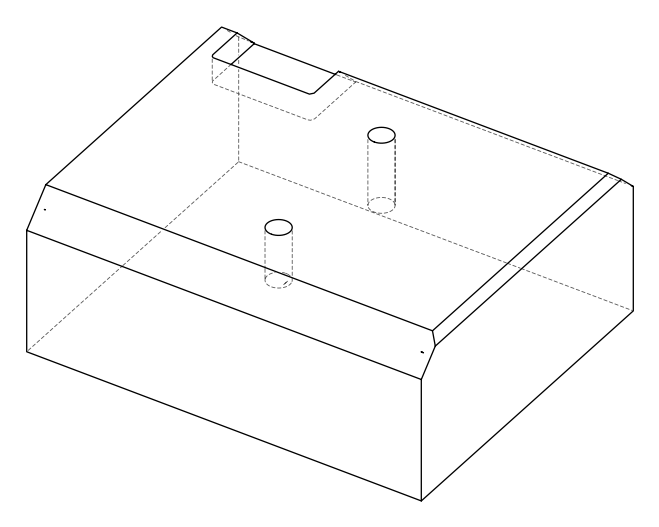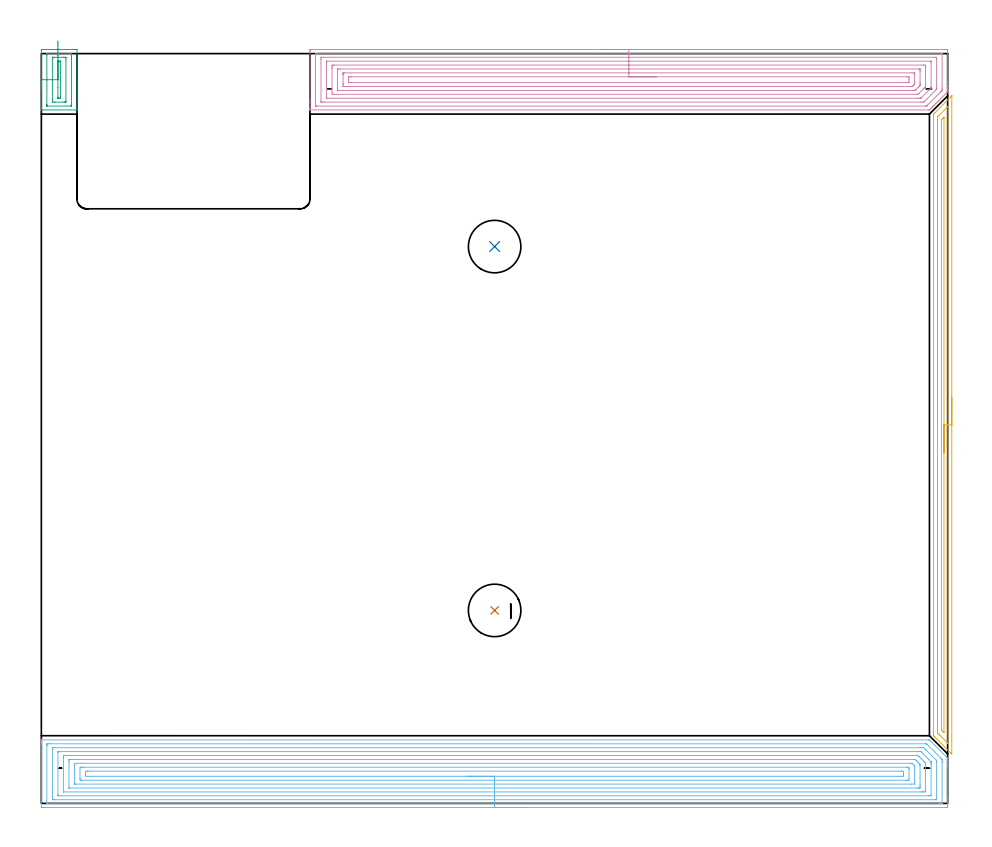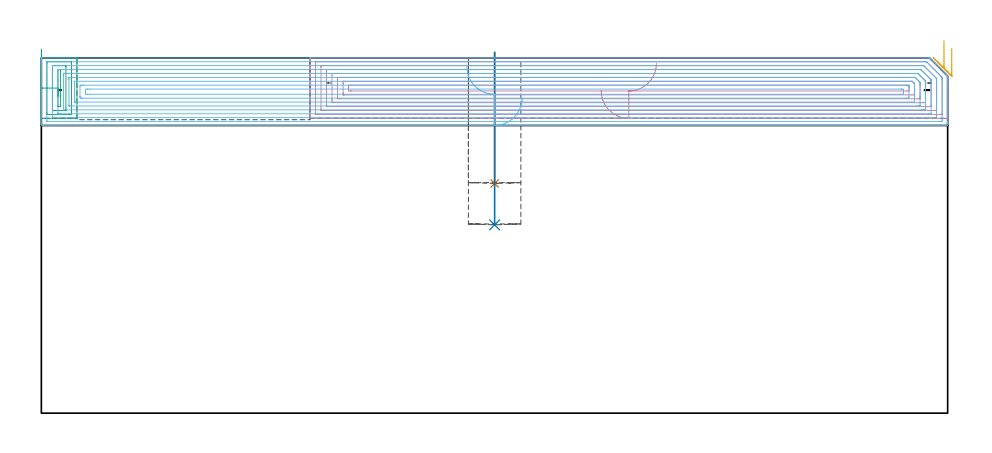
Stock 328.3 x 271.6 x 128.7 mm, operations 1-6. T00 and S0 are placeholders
(PLAN: 7 operations, 2 tool changes, 101.4 min)
(1 INDEXABLE_INSERT_DRILL_BLIND_HOLE_FROM_SOLID | STEP1POCKET | NXT0302_009 | 0.19 min | 12824 mm3)
(2 INDEXABLE_INSERT_DRILL_BLIND_HOLE_FROM_SOLID_1 | STEP1POCKET_1 | NXT0302_009 | 0.25 min | 17071 mm3)
(3 AREA_MILL | FG_CHAMFER_SURFACE | UGT0205_001 | 1.17 min | 5029 mm3)
(4 AREA_MILL_1 | FG_CHAMFER_SURFACE_1 | UGT0205_001 | 15.08 min | 57332 mm3)
(5 AREA_MILL_2 | FG_CHAMFER_SURFACE_2 | UGT0205_001 | 5.74 min | 5185 mm3)
(6 AREA_MILL_3 | FG_CHAMFER_SURFACE_3 | UGT0205_001 | 23.95 min | 98334 mm3)
(7 MILL_SLOT | SLOT_PARTIAL_RECTANGULAR | UGT0201_014 | Follow Part, ap 1.5, ae 75% | 55.04 min | 102277 mm3)
(TOOL NXT0302_009 | Index. Insert Drill 19mm [880-D1900L25-05] | D19 PA176 FL95 Z2)
(TOOL UGT0205_001 | Chamfer Mill 20 x 3 x 45 deg. | D20 FL50 Z2)
(TOOL UGT0201_014 | End mill 6 mm | D6 FL24 Z4)
(OP 1 INDEXABLE_INSERT_DRILL_BLIND_HOLE_FROM_SOLID)
G17 G21 G94 G90
T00 M6
G54
G17 G0 G90 X164.2 Y69.9 S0 M3
G43 Z138.7 H1
G94 G81 G98 Z83.2 F250. R130.7
G80
M5
M2
(OP 2 INDEXABLE_INSERT_DRILL_BLIND_HOLE_FROM_SOLID_1)
G17 G21 G94 G90
T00 M6
G54
G17 G0 G90 X164.2 Y201.7 S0 M3
G43 Z138.7 H1
G94 G81 G98 Z68.2 F250. R130.7
G80
M5
M2
(OP 3 AREA_MILL)
G17 G21 G94 G90
T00 M6
G54
G17 G0 G90 X0. Y262.15 S1061 M3
G43 Z138.7 H0
Z131.887
G94 G1 Y261.561 Z131.243 F250.
Y261.029 Z130.551
Y260.561 Z129.815
Y260.158 Z129.042
Y259.824 Z128.236
Y259.562 Z127.404
Y259.373 Z126.552
Y259.259 Z125.687
Y259.221 Z124.815
Y259.259 Z123.944
Y259.373 Z123.079
Y259.562 Z122.227
Y259.824 Z121.395
Y260.158 Z120.589
Y260.561 Z119.815
Y261.03 Z119.08
Y261.561 Z118.388
Y262.15 Z117.744
Y272.352 Z107.542
X0.002 Y272.691 Z107.203
X0.006 Y273.09 Z106.804
X0.337 Y273.1 Z106.8
X12.157
X12.563 Y273.097 Z106.803
X12.894 Y273.09 Z106.804
X12.899 Y273.029 Z106.866
X12.9 Y259.515 Z120.38
Y258.837 Z121.063
X12.899 Y251.515 Z128.383
X12.89 Y251.206 Z128.692
X12.563 Y251.2 Z128.7
X0.337
X0.01 Y251.206 Z128.692
X0. Y251.516 Z128.382
Y258.837 Z121.063
Y259.515 Z120.38
Y262.15 Z117.744
X0.335 Y262.152 Z117.748
X0.337
X2. Y262.15 Z117.75
Y271.102 Z108.798
X2.002 Y271.27 Z108.63
X2.008 Y271.606 Z108.294
X2.012 Y271.681 Z108.219
X2.016 Y271.682 Z108.218
X2.037 Y271.684 Z108.216
X2.084 Y271.685 Z108.215
X2.21 Y271.686 Z108.214
X10.07 Y271.685 Z108.215
X10.816 Y271.679 Z108.221
X10.891 Y270.934 Z108.966
X10.897 Y270.853 Z109.047
X10.9 Y270.056 Z109.844
Y269.972 Z109.928
Y253.198 Z126.702
X10.898 Y253.029 Z126.871
X10.892 Y252.693 Z127.207
X10.888 Y252.619 Z127.281
X10.884 Y252.618 Z127.282
X10.863 Y252.616 Z127.284
X10.816 Y252.615 Z127.285
X10.69 Y252.614 Z127.286
X2.084 Y252.615 Z127.285
X2.037 Y252.616 Z127.284
X2.016 Y252.618 Z127.282
X2.012 Y252.619 Z127.281
X2.008 Y252.693 Z127.207
X2.002 Y253.029 Z126.871
X2. Y253.198 Z126.702
Y262.15 Z117.75
X4.
X4.001 Y269.884 Z110.016
X4.005 Y270.056 Z109.844
X4.01 Y270.231 Z109.669
X4.024 Y270.265 Z109.635
X4.132 Y270.268 Z109.632
X4.274 Y270.27 Z109.63
X4.489 Y270.271 Z109.629
X4.703
X7.982 Y270.272 Z109.628
X8.197 Y270.271 Z109.629
X8.857 Y270.27 Z109.63
X8.882 Y270.268 Z109.632
X8.886 Y270.266 Z109.634
X8.895 Y270.231 Z109.669
X8.898 Y270.056 Z109.844
X8.9 Y269.348 Z110.552
X8.899 Y254.416 Z125.484
X8.895 Y254.244 Z125.656
X8.89 Y254.068 Z125.832
X8.876 Y254.035 Z125.865
X8.768 Y254.032 Z125.868
X8.626 Y254.03 Z125.87
X8.411 Y254.029 Z125.871
X8.197 Y254.028 Z125.872
X4.918
X4.703 Y254.029 Z125.871
X4.043 Y254.03 Z125.87
X4.018 Y254.032 Z125.868
X4.014 Y254.034 Z125.866
X4.005 Y254.069 Z125.831
X4.002 Y254.244 Z125.656
X4. Y254.952 Z124.948
Y262.15 Z117.75
X6.
Y268.299 Z111.601
X6.002 Y268.75 Z111.15
X6.006 Y268.816 Z111.084
X6.01 Y268.849 Z111.051
X6.035 Y268.851 Z111.049
X6.173 Y268.854 Z111.046
X6.45 Y268.857 Z111.043
X6.768
X6.843 Y268.856 Z111.044
X6.879 Y268.853 Z111.047
X6.89 Y268.851 Z111.049
X6.892 Y268.842 Z111.058
X6.898 Y268.726 Z111.174
X6.9 Y264.991 Z114.909
Y256.001 Z123.899
X6.898 Y255.55 Z124.35
X6.894 Y255.484 Z124.416
X6.89 Y255.451 Z124.449
X6.865 Y255.449 Z124.451
X6.728 Y255.446 Z124.454
X6.45 Y255.443 Z124.457
X6.132
X6.057 Y255.444 Z124.456
X6.021 Y255.447 Z124.453
X6.01 Y255.449 Z124.451
X6.008 Y255.458 Z124.442
X6.002 Y255.574 Z124.326
X6. Y259.302 Z120.598
Y262.15 Z117.75
Y262.793 Z117.161
Y263.485 Z116.63
Y264.221 Z116.161
Y264.995 Z115.758
Y265.801 Z115.424
Y266.633 Z115.162
Y267.485 Z114.973
Y268.349 Z114.859
Y269.221 Z114.821
Y270.093 Z114.859
Y270.957 Z114.973
Y271.809 Z115.162
Y272.641 Z115.424
Y273.447 Z115.758
Y274.221 Z116.161
Y274.957 Z116.63
Y275.649 Z117.161
Y276.292 Z117.75
G0 Z138.7
M5
M2
(OP 4 AREA_MILL_1)
G17 G21 G94 G90
T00 M6
G54
G17 G0 G90 X202.8 Y273.1 S1061 M3
G43 Z138.7 H0
Z116.8
G94 G1 X202.838 Z115.928 F250.
X202.952 Z115.064
X203.141 Z114.212
X203.403 Z113.38
X203.737 Z112.574
X204.14 Z111.8
X204.608 Z111.064
X205.14 Z110.372
X205.729 Z109.729
X206.372 Z109.14
X207.064 Z108.609
X207.8 Z108.14
X208.574 Z107.737
X209.38 Z107.403
X210.212 Z107.141
X211.063 Z106.952
X211.928 Z106.838
X212.8 Z106.8
X327.673
X328.156 Y273.095 Z106.803
X328.29 Y273.092 Z106.806
X328.3 Y272.954 Z106.944
Y261.272 Z118.623
Y259.868 Z120.029
Y259.515 Z120.381
Y258.809 Z121.091
Y258.463 Z121.436
X328.29 Y257.797 Z122.102
X328.254 Y257.758 Z122.141
X328.12 Y257.62 Z122.278
X327.977 Y257.477 Z122.422
X324.886 Y254.386 Z125.514
X324.746 Y254.244 Z125.653
X324.694 Y254.193 Z125.705
X324.051 Y253.551 Z126.349
X323.867 Y253.366 Z126.531
X323.216 Y252.716 Z127.184
X322.989 Y252.487 Z127.409
X322.381 Y251.881 Z128.019
X321.863 Y251.362 Z128.536
X321.705 Y251.204 Z128.69
X321.416 Y251.2 Z128.7
X97.479
X97.31 Y251.202 Z128.689
X97.3 Y251.364 Z128.529
Y251.529 Z128.371
Y251.782 Z128.118
Y252.487 Z127.407
Y253.719 Z126.178
Y254.244 Z125.65
Y254.86 Z125.036
Y272.428 Z107.469
X97.303 Y272.691 Z107.207
X97.31 Y273.092 Z106.805
X97.514 Y273.096 Z106.802
X97.927 Y273.1 Z106.8
X212.8
Y271.686 Z108.214
X325.886 Y271.685 Z108.215
X326.016 Y271.684 Z108.216
X326.248 Y271.679 Z108.221
X326.291 Y271.672 Z108.228
X326.295 Y271.641 Z108.259
X326.298 Y271.607 Z108.293
X326.3 Y271.406 Z108.494
X326.299 Y259.109 Z120.791
X326.292 Y258.636 Z121.264
X326.284 Y258.245 Z121.655
X325.886 Y257.836 Z122.064
X325.847 Y257.796 Z122.104
X320.973 Y252.923 Z126.977
X320.822 Y252.774 Z127.126
X320.698 Y252.656 Z127.244
X320.66 Y252.622 Z127.278
X320.617 Y252.619 Z127.281
X320.522 Y252.616 Z127.284
X320.392 Y252.615 Z127.285
X99.714
X99.584 Y252.616 Z127.284
X99.352 Y252.621 Z127.279
X99.309 Y252.628 Z127.272
X99.305 Y252.659 Z127.241
X99.302 Y252.693 Z127.207
X99.3 Y252.894 Z127.006
X99.301 Y271.477 Z108.423
X99.304 Y271.586 Z108.314
X99.31 Y271.657 Z108.243
X99.316 Y271.68 Z108.22
X99.333 Y271.681 Z108.219
X99.714 Y271.685 Z108.215
X99.844 Y271.686 Z108.214
X212.8
Y270.272 Z109.628
X323.204 Y270.271 Z109.629
X323.882 Y270.268 Z109.632
X324.098 Y270.264 Z109.636
X324.29 Y270.248 Z109.652
X324.296 Y270.056 Z109.844
X324.299 Y269.858 Z110.042
X324.3 Y259.316 Z120.584
X324.298 Y258.976 Z120.924
X324.294 Y258.806 Z121.094
X324.29 Y258.722 Z121.178
X324.272 Y258.683 Z121.217
X324.233 Y258.636 Z121.264
X324.168 Y258.568 Z121.332
X324.098 Y258.497 Z121.403
X319.844 Y254.244 Z125.656
X319.736 Y254.138 Z125.762
X319.628 Y254.035 Z125.865
X318.952 Y254.03 Z125.87
X318.734 Y254.029 Z125.871
X102.396
X101.718 Y254.032 Z125.868
X101.502 Y254.035 Z125.865
X101.31 Y254.052 Z125.848
X101.304 Y254.244 Z125.656
X101.301 Y254.442 Z125.458
X101.3 Y269.376 Z110.524
X101.304 Y270.056 Z109.844
X101.307 Y270.248 Z109.652
X101.317 Y270.265 Z109.635
X101.338 Y270.268 Z109.632
X101.393 Y270.27 Z109.63
X101.502 Y270.271 Z109.629
X102.177 Y270.272 Z109.628
X212.8
Y268.857 Z111.043
X322.154
X322.232 Y268.856 Z111.044
X322.268 Y268.853 Z111.047
X322.284 Y268.851 Z111.049
X322.29 Y268.838 Z111.062
X322.293 Y268.733 Z111.167
X322.3 Y268.309 Z111.591
Y259.515 Z120.385
X322.294 Y259.298 Z120.602
X322.29 Y259.19 Z120.71
X322.281 Y259.141 Z120.759
X322.248 Y259.106 Z120.794
X322.045 Y258.897 Z121.003
X321.787 Y258.636 Z121.264
X321.603 Y258.452 Z121.448
X318.734 Y255.584 Z124.316
X318.636 Y255.492 Z124.408
X318.601 Y255.461 Z124.439
X318.569 Y255.45 Z124.45
X318.404 Y255.447 Z124.453
X317.84 Y255.444 Z124.456
X317.514 Y255.443 Z124.457
X103.446
X103.368 Y255.444 Z124.456
X103.332 Y255.447 Z124.453
X103.316 Y255.449 Z124.451
X103.31 Y255.462 Z124.438
X103.307 Y255.567 Z124.333
X103.3 Y255.991 Z123.909
Y268.289 Z111.611
X103.303 Y268.733 Z111.167
X103.307 Y268.841 Z111.059
X103.31 Y268.849 Z111.051
X103.32 Y268.852 Z111.048
X103.358 Y268.855 Z111.045
X103.426 Y268.857 Z111.043
X212.8
Y267.443 Z112.457
X319.605
X319.628 Y267.442 Z112.458
X320.29 Y267.42 Z112.48
X320.299 Y266.761 Z113.139
X320.3 Y260.393 Z119.507
X320.298 Y259.735 Z120.165
X320.292 Y259.624 Z120.276
X320.289 Y259.599 Z120.301
X320.271 Y259.577 Z120.323
X320.214 Y259.515 Z120.385
X319.925 Y259.223 Z120.677
X319.628 Y258.926 Z120.974
X317.84 Y257.139 Z122.761
X317.707 Y257.01 Z122.89
X317.569 Y256.879 Z123.021
X316.968 Y256.858 Z123.042
X316.946 Y256.857 Z123.043
X105.995
X105.972 Y256.858 Z123.042
X105.31 Y256.879 Z123.021
X105.301 Y257.539 Z122.361
X105.3 Y266.324 Z113.576
X105.301 Y266.542 Z113.358
X105.304 Y267.199 Z112.701
X105.31 Y267.42 Z112.48
X105.95 Y267.442 Z112.458
X105.972 Y267.443 Z112.457
X212.8
Y266.029 Z113.871
X317.84 Y266.028 Z113.872
X318.212 Y266.027 Z113.873
X318.26 Y266.025 Z113.875
X318.282 Y266.022 Z113.878
X318.29 Y266.013 Z113.887
X318.295 Y265.935 Z113.965
X318.298 Y265.814 Z114.086
X318.3 Y265.664 Z114.236
Y265.212 Z114.688
Y261.272 Z118.628
Y260.82 Z119.08
X318.297 Y260.393 Z119.507
X318.293 Y260.167 Z119.733
X318.29 Y260.056 Z119.844
X318.24 Y260. Z119.9
X317.84 Y259.588 Z120.312
X317.803 Y259.551 Z120.349
X316.888 Y258.636 Z121.264
X316.607 Y258.364 Z121.536
X316.528 Y258.288 Z121.612
X316.417 Y258.278 Z121.622
X316.052 Y258.274 Z121.626
X315.529 Y258.272 Z121.628
X107.76 Y258.271 Z121.629
X107.388 Y258.273 Z121.627
X107.34 Y258.275 Z121.625
X107.318 Y258.277 Z121.623
X107.31 Y258.287 Z121.613
X107.305 Y258.365 Z121.535
X107.302 Y258.486 Z121.414
X107.301 Y258.636 Z121.264
X107.3 Y259.088 Z120.812
X107.301 Y265.664 Z114.236
X107.305 Y265.89 Z114.01
X107.31 Y266.002 Z113.898
X107.312 Y266.022 Z113.878
X107.336 Y266.025 Z113.875
X107.39 Y266.027 Z113.873
X107.76 Y266.028 Z113.872
X108.282 Y266.029 Z113.871
X212.8
Y264.615 Z115.285
X315.332 Y264.614 Z115.286
X316.052 Y264.611 Z115.289
X316.232 Y264.608 Z115.292
X316.291 Y264.604 Z115.296
X316.294 Y264.589 Z115.311
X316.298 Y264.543 Z115.357
X316.3 Y263.907 Z115.993
Y263.663 Z116.237
Y261.272 Z118.628
Y261.028 Z118.872
X316.297 Y260.711 Z119.189
X316.293 Y260.552 Z119.348
X316.29 Y260.514 Z119.386
X316.269 Y260.478 Z119.422
X316.192 Y260.393 Z119.507
X316.124 Y260.322 Z119.578
X316.052 Y260.249 Z119.651
X315.678 Y259.882 Z120.018
X315.501 Y259.71 Z120.19
X315.469 Y259.692 Z120.208
X315.428 Y259.69 Z120.21
X315.338 Y259.687 Z120.213
X315.158 Y259.686 Z120.214
X314.985 Y259.685 Z120.215
X110.268
X109.548 Y259.689 Z120.211
X109.368 Y259.692 Z120.208
X109.309 Y259.696 Z120.204
X109.306 Y259.711 Z120.189
X109.302 Y259.757 Z120.143
X109.3 Y260.393 Z119.507
Y260.637 Z119.263
Y263.907 Z115.993
Y264.15 Z115.75
X109.303 Y264.394 Z115.506
X109.307 Y264.556 Z115.344
X109.31 Y264.609 Z115.291
X109.324 Y264.61 Z115.29
X109.368 Y264.612 Z115.288
X109.548 Y264.614 Z115.286
X109.722 Y264.615 Z115.285
X212.8
Y263.2 Z116.7
X313.37
X314.094 Y263.196 Z116.704
X314.264 Y263.193 Z116.707
X314.293 Y263.028 Z116.872
X314.298 Y262.995 Z116.905
X314.3 Y262.115 Z117.785
X314.297 Y261.272 Z118.628
X314.295 Y261.241 Z118.659
X314.264 Y261.107 Z118.793
X313.544 Y261.101 Z118.799
X313.37 Y261.1 Z118.8
X112.23
X111.506 Y261.104 Z118.796
X111.336 Y261.107 Z118.793
X111.307 Y261.272 Z118.628
X111.302 Y261.305 Z118.596
X111.3 Y262.185 Z117.715
X111.303 Y263.028 Z116.872
X111.305 Y263.059 Z116.841
X111.336 Y263.193 Z116.707
X112.056 Y263.199 Z116.701
X112.23 Y263.2 Z116.7
X212.8
X213.672 Z116.738
X214.536 Z116.851
X215.388 Z117.04
X216.22 Z117.303
X217.026 Z117.636
X217.8 Z118.039
X218.536 Z118.508
X219.228 Z119.039
X219.871 Z119.628
X220.46 Z120.272
X220.991 Z120.964
X221.46 Z121.7
X221.863 Z122.473
X222.197 Z123.279
X222.459 Z124.111
X222.648 Z124.963
X222.762 Z125.828
X222.8 Z126.7
G0 Z138.7
M5
M2
(OP 5 AREA_MILL_2)
G17 G21 G94 G90
T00 M6
G54
G17 G0 G90 X329.8 Y147.1 S1061 M3
G43 Z138.7 H0
Z132.1
G94 G1 Y147.062 Z131.228 F250.
Y146.948 Z130.363
Y146.759 Z129.512
Y146.497 Z128.68
Y146.163 Z127.874
Y145.76 Z127.1
Y145.292 Z126.364
Y144.76 Z125.672
Y144.171 Z125.029
Y143.528 Z124.44
Y142.836 Z123.908
Y142.1 Z123.44
Y141.326 Z123.037
Y140.52 Z122.703
Y139.688 Z122.441
Y138.837 Z122.252
Y137.972 Z122.138
Y137.1 Z122.1
Y17.968
X329.799 Y17.901 Z122.099
X329.627 Y18.071 Z122.269
X329.501 Y18.199 Z122.398
X329.251 Y18.449 Z122.649
X323.337 Y24.363 Z128.563
X323.205 Y24.505 Z128.69
X323.2 Y24.738 Z128.7
Y249.462
X323.205 Y249.705 Z128.69
X323.806 Y250.306 Z128.094
X329.501 Y256.002 Z122.398
X329.627 Y256.129 Z122.269
X329.798 Y256.299 Z122.1
X329.799 Y256.3 Z122.099
X329.8 Y256.232 Z122.1
Y137.1
X328.386 Z123.514
X328.385 Y21.965 Z123.515
X328.383 Y21.866 Z123.517
X328.379 Y21.802 Z123.521
X328.375 Y21.786 Z123.525
X328.356 Y21.801 Z123.544
X328.287 Y21.865 Z123.613
X328.087 Y22.063 Z123.813
X325.412 Y24.738 Z126.488
X324.713 Y25.444 Z127.187
X324.623 Y25.539 Z127.277
X324.619 Y25.63 Z127.281
X324.616 Y25.727 Z127.284
X324.614 Y26.522 Z127.286
X324.615 Y247.777 Z127.285
X324.621 Y248.57 Z127.279
X324.622 Y248.661 Z127.278
X324.713 Y248.757 Z127.187
X325.063 Y249.112 Z126.837
X328.087 Y252.137 Z123.813
X328.188 Y252.237 Z123.712
X328.287 Y252.332 Z123.613
X328.379 Y252.414 Z123.521
X328.383 Y252.236 Z123.517
X328.385 Y252.137 Z123.515
X328.386 Y137.1 Z123.514
X326.972 Z124.928
X326.971 Y25.63 Z124.929
X326.97 Z124.93
X326.5 Y26.102 Z125.4
X326.088 Y26.522 Z125.812
X326.035 Y26.585 Z125.865
X326.033 Y26.64 Z125.867
X326.031 Y26.757 Z125.869
X326.029 Y26.992 Z125.871
Y247.257
X326.031 Y247.468 Z125.869
X326.033 Y247.573 Z125.867
X326.035 Y247.621 Z125.865
X326.085 Y247.678 Z125.815
X326.29 Y247.889 Z125.61
X326.969 Y248.57 Z124.931
X326.971 Y248.295 Z124.929
Y248.1
X326.972 Y137.1 Z124.928
Y136.228 Z124.966
Y135.364 Z125.08
Y134.512 Z125.269
Y133.68 Z125.531
Y132.874 Z125.865
Y132.1 Z126.268
Y131.364 Z126.737
Y130.672 Z127.268
Y130.029 Z127.857
Y129.44 Z128.501
Y128.909 Z129.193
Y128.44 Z129.928
Y128.037 Z130.702
Y127.703 Z131.508
Y127.441 Z132.34
Y127.252 Z133.192
Y127.138 Z134.057
Y127.1 Z134.928
G0 Z138.7
M5
M2
(OP 6 AREA_MILL_3)
G17 G21 G94 G90
T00 M6
G54
G17 G0 G90 X174.15 Y-1.5 S1061 M3
G43 Z138.7 H0
Z114.2
G94 G1 X174.112 Z113.328 F250.
X173.998 Z112.464
X173.809 Z111.612
X173.547 Z110.78
X173.213 Z109.974
X172.81 Z109.2
X172.342 Z108.464
X171.81 Z107.772
X171.221 Z107.129
X170.578 Z106.54
X169.886 Z106.008
X169.15 Z105.54
X168.376 Z105.137
X167.57 Z104.803
X166.738 Z104.541
X165.886 Z104.352
X165.022 Z104.238
X164.15 Z104.2
X0.622
X0.352 Y-1.497 Z104.202
X0.01 Y-1.492 Z104.206
X0. Y-1.145 Z104.553
Y19.069 Z124.764
Y21.478 Z127.174
Y22.178 Z127.877
Y22.509 Z128.209
X0.007 Y22.932 Z128.624
X0.01 Y22.997 Z128.688
X0.175 Y23. Z128.7
X321.423
X321.696 Y22.996 Z128.686
X321.723 Y22.979 Z128.675
X322.317 Y22.383 Z128.083
X327.976 Y16.724 Z122.423
X328.14 Y16.561 Z122.258
X328.274 Y16.423 Z122.121
X328.296 Y16.393 Z122.09
X328.299 Y16.338 Z122.036
X328.3 Y16.318 Z122.017
Y15.22 Z120.915
Y13.977 Z119.673
Y13.432 Z119.126
Y1.897 Z107.594
Y-0.251 Z105.447
X328.299 Y-0.872 Z104.825
X328.297 Y-1.492 Z104.206
X328.295 Y-1.493 Z104.204
X327.678 Y-1.5 Z104.2
X164.15
Y-0.086 Z105.614
X2.301 Y-0.085 Z105.615
X2.087 Y-0.083 Z105.617
X2.027 Y-0.079 Z105.621
X2.008 Y-0.076 Z105.624
X2.006 Y-0.072 Z105.628
X2.002 Y-0.037 Z105.663
X2.001 Y0.022 Z105.722
X2. Y0.43 Z106.13
X2.001 Y20.992 Z126.692
X2.008 Y21.478 Z127.178
X2.01 Y21.574 Z127.274
X2.194 Y21.581 Z127.281
X2.303 Y21.584 Z127.284
X2.409 Y21.585 Z127.285
X3.195 Y21.586 Z127.286
X320.423 Y21.585 Z127.285
X320.53 Y21.584 Z127.284
X320.636 Y21.58 Z127.28
X320.661 Y21.578 Z127.278
X320.677 Y21.566 Z127.266
X320.71 Y21.538 Z127.238
X320.771 Y21.478 Z127.178
X325.891 Y16.359 Z122.059
X326.134 Y16.114 Z121.814
X326.214 Y16.03 Z121.73
X326.274 Y15.964 Z121.664
X326.29 Y15.909 Z121.609
X326.297 Y15.709 Z121.409
X326.299 Y15.22 Z120.92
X326.3 Y14.811 Z120.511
X326.299 Y0.508 Z106.208
X326.292 Y0.022 Z105.722
X326.29 Y-0.074 Z105.626
X326.106 Y-0.081 Z105.619
X325.997 Y-0.084 Z105.616
X325.891 Y-0.085 Z105.615
X325.105 Y-0.086 Z105.614
X164.15
Y1.328 Z107.028
X4.676 Y1.329 Z107.029
X4.196 Y1.331 Z107.031
X4.037 Y1.334 Z107.034
X4.017 Y1.335 Z107.035
X4.01 Y1.379 Z107.079
X4.005 Y1.483 Z107.183
X4.002 Y1.614 Z107.314
X4. Y4.129 Z109.829
X4.001 Y19.69 Z125.39
X4.002 Y19.884 Z125.584
X4.01 Y20.082 Z125.782
X4.024 Y20.165 Z125.865
X4.076 Y20.167 Z125.867
X4.196 Y20.169 Z125.869
X4.609 Y20.171 Z125.871
X318.262
X318.742 Y20.169 Z125.869
X319.161 Y20.166 Z125.866
X319.636 Y20.158 Z125.858
X320.108 Y19.69 Z125.39
X320.53 Y19.271 Z124.971
X324.104 Y15.695 Z121.395
X324.218 Y15.575 Z121.275
X324.273 Y15.516 Z121.216
X324.29 Y15.416 Z121.116
X324.295 Y15.22 Z120.92
X324.299 Y15.025 Z120.725
Y1.81 Z107.51
X324.298 Y1.616 Z107.316
X324.29 Y1.418 Z107.118
X324.276 Y1.335 Z107.035
X324.224 Y1.333 Z107.033
X324.104 Y1.331 Z107.031
X323.691 Y1.329 Z107.029
X164.15 Y1.328 Z107.028
Y2.743 Z108.443
X6.838
X6.022 Y2.75 Z108.45
X6.009 Y2.753 Z108.453
X6.006 Y2.776 Z108.476
X6.003 Y2.829 Z108.529
X6.001 Y2.936 Z108.636
X6. Y3.151 Z108.851
X6.001 Y18.56 Z124.26
X6.003 Y18.67 Z124.37
X6.006 Y18.724 Z124.424
X6.009 Y18.747 Z124.447
X6.028 Y18.751 Z124.451
X6.877 Y18.757 Z124.457
X6.916
X317.888
X318.315 Y18.755 Z124.455
X318.528 Y18.752 Z124.452
X318.577 Y18.75 Z124.45
X318.634 Y18.705 Z124.405
X318.742 Y18.604 Z124.304
X319.449 Y17.902 Z123.602
X319.636 Y17.715 Z123.415
X321.423 Y15.928 Z121.628
X322.128 Y15.22 Z120.92
X322.227 Y15.117 Z120.817
X322.285 Y15.054 Z120.754
X322.29 Y15. Z120.7
X322.295 Y14.782 Z120.482
X322.3 Y14.343 Z120.043
Y14.326 Z120.026
X322.299 Y2.94 Z108.64
X322.297 Y2.83 Z108.53
X322.294 Y2.776 Z108.476
X322.291 Y2.753 Z108.453
X322.272 Y2.749 Z108.449
X321.423 Y2.743 Z108.443
X321.384
X164.15
Y4.157 Z109.857
X8.105
X8.029 Y4.159 Z109.859
X8.016 Y4.161 Z109.861
X8.01 Y4.163 Z109.863
X8.007 Y4.179 Z109.879
X8.001 Y4.261 Z109.961
Y16.777 Z122.477
X8.004 Y17.008 Z122.708
X8.01 Y17.333 Z123.033
X8.333 Y17.339 Z123.039
X8.664 Y17.341 Z123.041
X9.223 Y17.343 Z123.043
X9.557
X316.621 Y17.342 Z123.042
X316.955 Y17.34 Z123.04
X317.521 Y17.336 Z123.036
X317.849 Y17.049 Z122.749
X317.892 Y17.008 Z122.708
X318.742 Y16.16 Z121.86
X319.636 Y15.265 Z120.965
X319.679 Y15.22 Z120.92
X320.29 Y14.566 Z120.266
X320.293 Y14.326 Z120.026
X320.299 Y13.663 Z119.363
Y4.723 Z110.423
X320.296 Y4.492 Z110.192
X320.29 Y4.167 Z109.867
X319.966 Y4.161 Z109.861
X319.636 Y4.159 Z109.859
X319.077 Y4.157 Z109.857
X318.742
X164.15
Y5.571 Z111.271
X10.266
X10.079 Y5.573 Z111.273
X10.033 Y5.575 Z111.275
X10.016 Y5.577 Z111.277
X10.01 Y5.586 Z111.286
X10.007 Y5.631 Z111.331
X10.001 Y5.836 Z111.536
Y15.22 Z120.92
X10.003 Y15.669 Z121.369
X10.01 Y15.821 Z121.521
X10.018 Y15.922 Z121.622
X10.097 Y15.924 Z121.624
X10.451 Y15.928 Z121.628
X10.637 Y15.929 Z121.629
X11.345
X316.062 Y15.928 Z121.628
X316.248
X316.424 Y15.924 Z121.624
X316.507 Y15.922 Z121.622
X316.67 Y15.77 Z121.47
X316.955 Y15.495 Z121.195
X317.231 Y15.22 Z120.92
X317.849 Y14.6 Z120.3
X318.116 Y14.326 Z120.026
X318.199 Y14.236 Z119.936
X318.258 Y14.167 Z119.867
X318.29 Y14.127 Z119.827
X318.292 Y14.1 Z119.8
X318.298 Y13.876 Z119.576
X318.3 Y9.183 Z114.883
Y6.723 Z112.423
X318.299 Y6.28 Z111.98
X318.297 Y5.831 Z111.531
X318.29 Y5.678 Z111.378
X318.282 Y5.578 Z111.278
X318.203 Y5.576 Z111.276
X317.849 Y5.572 Z111.272
X317.663 Y5.571 Z111.271
X316.955
X164.15
Y6.985 Z112.685
X12.426 Y6.986 Z112.686
X12.238 Y6.988 Z112.688
X12.051 Y6.992 Z112.692
X12.009 Y6.995 Z112.695
X12.006 Y7.031 Z112.731
X12.003 Y7.094 Z112.794
X12.001 Y7.174 Z112.874
X12. Y7.412 Z113.112
Y13.67 Z119.37
X12.004 Y14.326 Z120.026
X12.007 Y14.445 Z120.145
X12.01 Y14.499 Z120.199
X12.056 Y14.509 Z120.209
X13.132 Y14.515 Z120.215
X314.98 Y14.514 Z120.214
X315.168 Y14.513 Z120.213
X315.356 Y14.51 Z120.21
X315.477 Y14.508 Z120.208
X315.542 Y14.449 Z120.149
X315.672 Y14.326 Z120.026
X316.062 Y13.941 Z119.641
X316.186 Y13.813 Z119.513
X316.247 Y13.747 Z119.447
X316.274 Y13.715 Z119.415
X316.29 Y13.67 Z119.37
X316.295 Y13.432 Z119.132
X316.299 Y13.195 Z118.895
X316.3 Y7.83 Z113.53
X316.296 Y7.174 Z112.874
X316.293 Y7.055 Z112.755
X316.29 Y7.001 Z112.701
X316.244 Y6.991 Z112.691
X315.168 Y6.985 Z112.685
X164.15
Y8.4 Z114.1
X14.919
X14.586 Y8.401 Z114.101
X14.025 Y8.407 Z114.107
X14.001 Y8.962 Z114.662
X14. Y8.987 Z114.687
X14.001 Y12.563 Z118.263
X14.025 Y13.093 Z118.793
X14.36 Y13.098 Z118.798
X14.919 Y13.1 Z118.8
X15.251
X313.381
X313.714 Y13.099 Z118.799
X314.274 Y13.093 Z118.793
X314.299 Y12.538 Z118.238
X314.3 Y12.513 Z118.213
X314.299 Y8.937 Z114.637
X314.274 Y8.407 Z114.107
X313.94 Y8.402 Z114.102
X313.381 Y8.4 Z114.1
X313.049
X164.15
Y9.814 Z115.514
X17.642
X16.747 Y9.815 Z115.515
X16.706 Y9.817 Z115.517
X16.01 Y9.856 Z115.556
X16.001 Y10.561 Z116.261
Y10.75 Z116.45
X16.004 Y11.452 Z117.152
X16.01 Y11.644 Z117.344
X16.667 Y11.683 Z117.383
X16.706 Y11.685 Z117.385
X17.558 Y11.686 Z117.386
X310.658
X311.553 Y11.685 Z117.385
X311.594 Y11.683 Z117.383
X312.29 Y11.644 Z117.344
X312.299 Y10.939 Z116.639
Y10.75 Z116.45
X312.296 Y10.048 Z115.748
X312.29 Y9.856 Z115.556
X311.633 Y9.816 Z115.516
X311.594 Y9.815 Z115.515
X310.742 Y9.814 Z115.514
X164.15
X163.278 Z115.552
X162.414 Z115.666
X161.562 Z115.854
X160.73 Z116.117
X159.924 Z116.451
X159.15 Z116.853
X158.414 Z117.322
X157.722 Z117.853
X157.079 Z118.443
X156.49 Z119.086
X155.958 Z119.778
X155.49 Z120.514
X155.087 Z121.288
X154.753 Z122.094
X154.491 Z122.926
X154.302 Z123.777
X154.188 Z124.642
X154.15 Z125.514
G0 Z138.7
M5
M2
